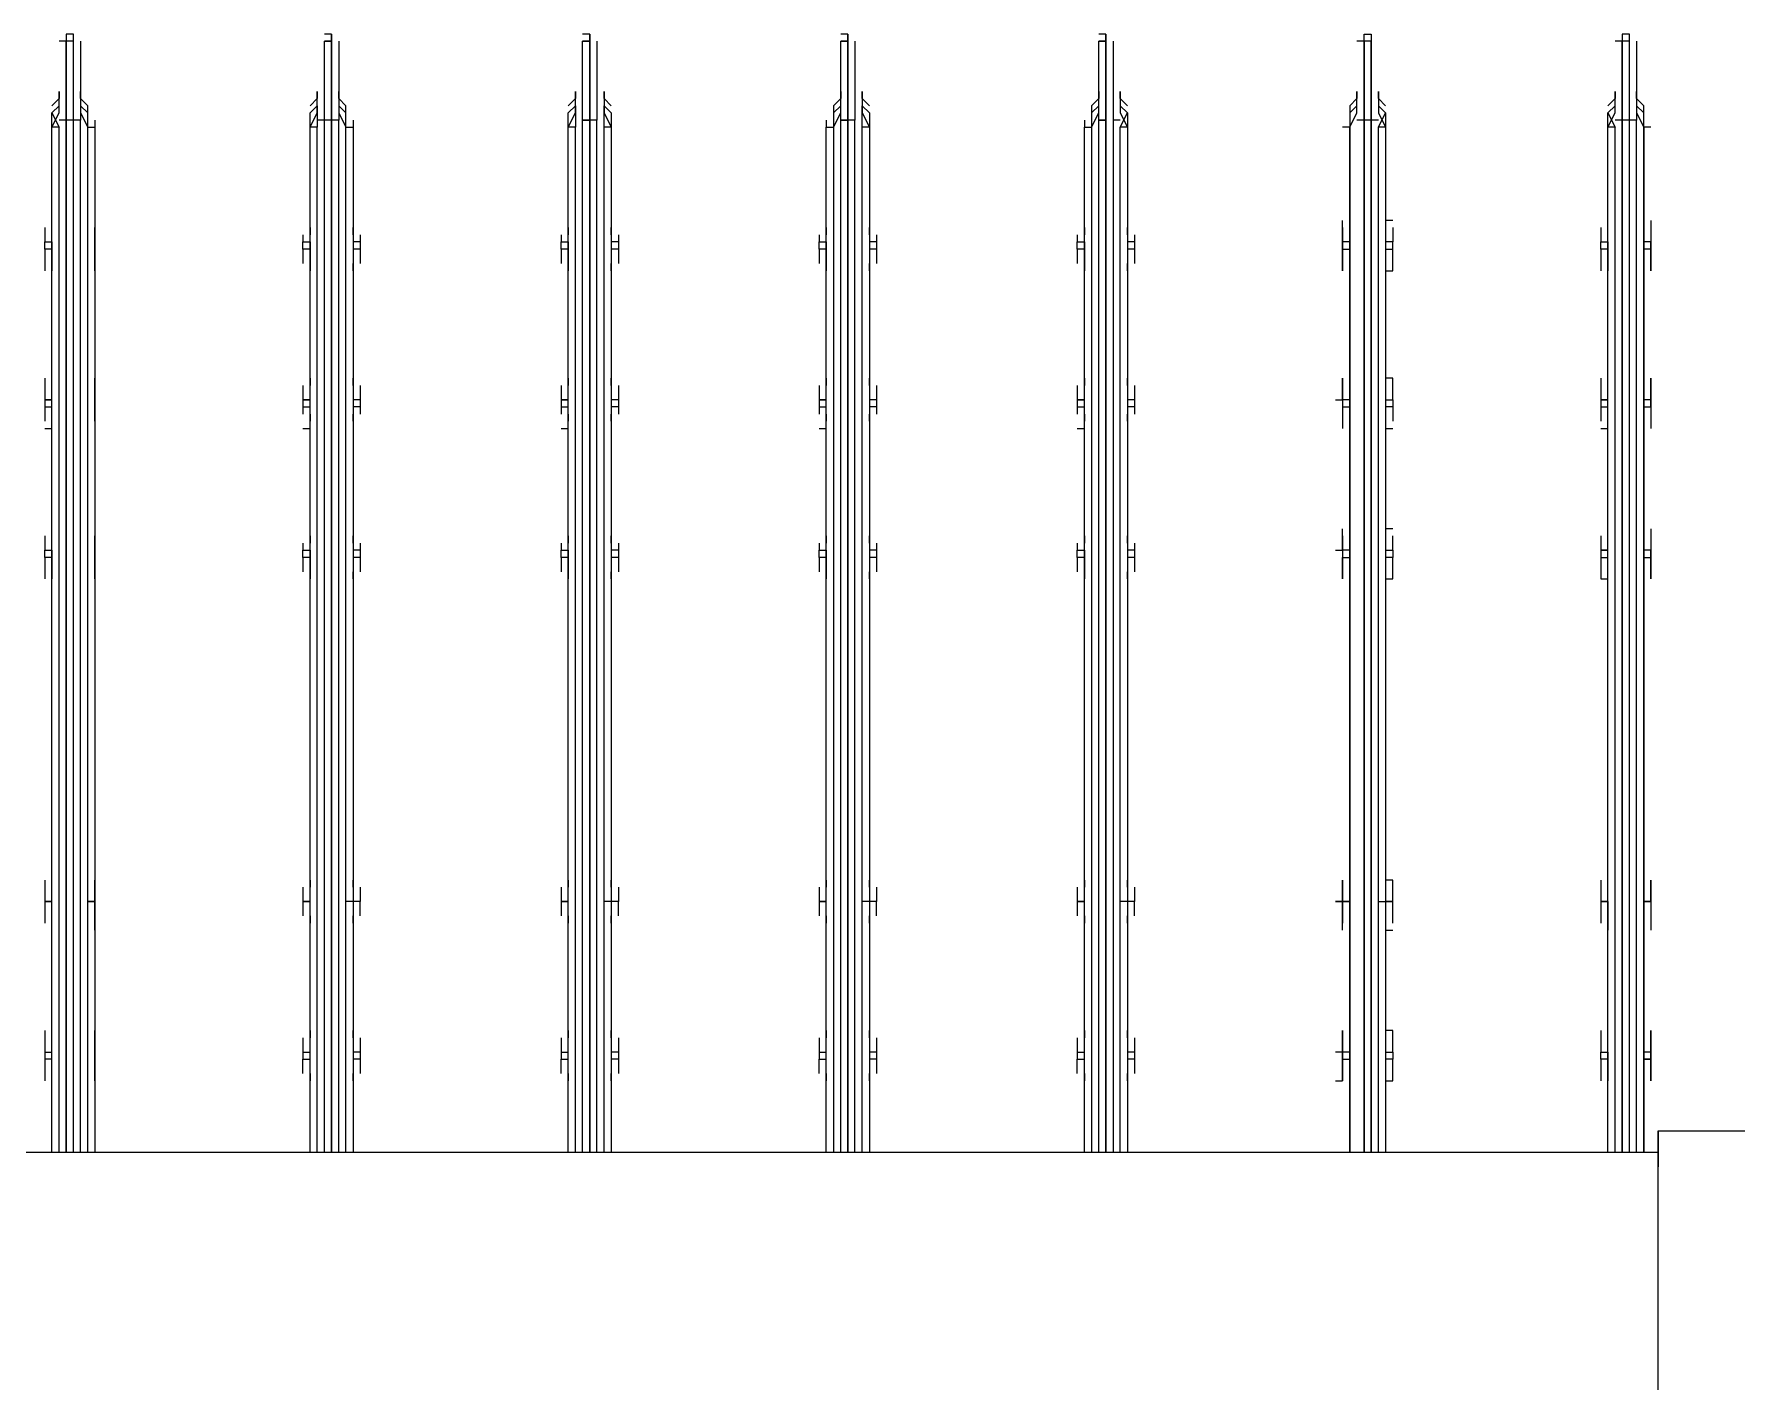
# Model space of a CAD drawing. Header units: metres. Extents: x 532315 to 532639, y 2674519 to 2674914.
# Drawn here: x 532484.5658 to 532484.8943, y 2674750.4031 to 2674750.6631 of the extents above; entities that cross this region are included whole.
import ezdxf

# ---------------------------------------------------------------- set-up
doc = ezdxf.new("R2010")
doc.units = ezdxf.units.M
doc.header["$MEASUREMENT"] = 0
doc.layers.add('IDT', color=7, linetype='Continuous')

# ---------------------------------------------------------------- blocks, each defined once
blk = doc.blocks.new('IDT')
at = {"layer": 'IDT', "color": 0, "lineweight": 25}
for p, q in [((14.44023, 8.80826), (14.44023, 8.71144)), ((14.44023, 8.71144), (14.44023, 8.71836)), ((14.44023, 8.71559), (15.02116, 8.71559)), ((14.443, 8.5178), (14.443, 8.71559)), ((14.443, 8.71559), (14.443, 8.5178)), ((14.44438, 8.71559), (14.44438, 8.51642)), ((14.44577, 8.71559), (14.44577, 8.51642)), ((14.44715, 8.51642), (14.44715, 8.71559)), ((14.44715, 8.71559), (14.44715, 8.51642)), ((14.44853, 8.71559), (14.44853, 8.5178)), ((14.44992, 8.71559), (14.44992, 8.5178)), ((14.49279, 8.5178), (14.49279, 8.71559)), ((14.49418, 8.71559), (14.49418, 8.5178)), ((14.49556, 8.51642), (14.49556, 8.71559)), ((14.49556, 8.71559), (14.49556, 8.51642)), ((14.49694, 8.51642), (14.49694, 8.71559)), ((14.49694, 8.71559), (14.49694, 8.51642)), ((14.49971, 8.5178), (14.49971, 8.71559)), ((14.49971, 8.71559), (14.49971, 8.5178)), ((14.54259, 8.5178), (14.54259, 8.71559)), ((14.54397, 8.71559), (14.54397, 8.5178)), ((14.54535, 8.51642), (14.54535, 8.71559)), ((14.54674, 8.71559), (14.54674, 8.51642)), ((14.54674, 8.51642), (14.54674, 8.71559)), ((14.54812, 8.71559), (14.54812, 8.51642)), ((14.5495, 8.5178), (14.5495, 8.71559)), ((14.55089, 8.71559), (14.55089, 8.5178)), ((14.59238, 8.5178), (14.59238, 8.71559)), ((14.59376, 8.71559), (14.59376, 8.5178)), ((14.59515, 8.71559), (14.59515, 8.51642)), ((14.59653, 8.51642), (14.59653, 8.71559)), ((14.59653, 8.71559), (14.59653, 8.51642)), ((14.59791, 8.71559), (14.59791, 8.51642)), ((14.5993, 8.5178), (14.5993, 8.71559)), ((14.60068, 8.71559), (14.60068, 8.5178)), ((14.64217, 8.5178), (14.64217, 8.71559)), ((14.64356, 8.71559), (14.64356, 8.5178)), ((14.64494, 8.71559), (14.64494, 8.51642)), ((14.64632, 8.51642), (14.64632, 8.71559)), ((14.64632, 8.71559), (14.64632, 8.51642)), ((14.64771, 8.71559), (14.64771, 8.51642)), ((14.64909, 8.71559), (14.64909, 8.5178)), ((14.65047, 8.71559), (14.65047, 8.5178)), ((14.69197, 8.5178), (14.69197, 8.71559)), ((14.69335, 8.71559), (14.69335, 8.5178)), ((14.69473, 8.71559), (14.69473, 8.51642)), ((14.69612, 8.71559), (14.69612, 8.51642)), ((14.69612, 8.51642), (14.69612, 8.71559)), ((14.6975, 8.71559), (14.6975, 8.51642)), ((14.69888, 8.71559), (14.69888, 8.5178)), ((14.70027, 8.71559), (14.70027, 8.5178)), ((14.74176, 8.5178), (14.74176, 8.71559)), ((14.74314, 8.71559), (14.74314, 8.5178)), ((14.74453, 8.71559), (14.74453, 8.51642)), ((14.74591, 8.71559), (14.74591, 8.51642)), ((14.74729, 8.51642), (14.74729, 8.71559)), ((14.74729, 8.71559), (14.74729, 8.51642)), ((14.74868, 8.71559), (14.74868, 8.5178)), ((14.75006, 8.71559), (14.75006, 8.5178)), ((14.44023, 8.71144), (14.34065, 8.71144)), ((14.44162, 8.69761), (14.44162, 8.70176)), ((14.44162, 8.70176), (14.44162, 8.70038)), ((14.44162, 8.70038), (14.44162, 8.69761)), ((14.44992, 8.69623), (14.44992, 8.70176)), ((14.4513, 8.70038), (14.4513, 8.70176)), ((14.4513, 8.69761), (14.4513, 8.70038)), ((14.49279, 8.70176), (14.49141, 8.70176)), ((14.49141, 8.70176), (14.49141, 8.70038)), ((14.49141, 8.70038), (14.49141, 8.69761)), ((14.49279, 8.69761), (14.49279, 8.70176)), ((14.50248, 8.70176), (14.50109, 8.70176)), ((14.50109, 8.70176), (14.50109, 8.69761)), ((14.50109, 8.70038), (14.50109, 8.70176)), ((14.50109, 8.69761), (14.50109, 8.70038)), ((14.5412, 8.69761), (14.5412, 8.70038)), ((14.54259, 8.69761), (14.54259, 8.70176)), ((14.54259, 8.70176), (14.54259, 8.70038)), ((14.55089, 8.70038), (14.55089, 8.70176)), ((14.55089, 8.70176), (14.55089, 8.69761)), ((14.55227, 8.70038), (14.55227, 8.69761)), ((14.591, 8.69761), (14.591, 8.70038)), ((14.59238, 8.69761), (14.59238, 8.70176)), ((14.59238, 8.70176), (14.59238, 8.70038)), ((14.60068, 8.70038), (14.60068, 8.70176)), ((14.60068, 8.70176), (14.60068, 8.69761)), ((14.60206, 8.70038), (14.60206, 8.69761)), ((14.64079, 8.69761), (14.64079, 8.70038)), ((14.64217, 8.69761), (14.64217, 8.70176)), ((14.64217, 8.70176), (14.64217, 8.70038)), ((14.65047, 8.70038), (14.65047, 8.70176)), ((14.65047, 8.70176), (14.65047, 8.69761)), ((14.65186, 8.70038), (14.65186, 8.69761)), ((14.69058, 8.69761), (14.69058, 8.70038)), ((14.69197, 8.69761), (14.69197, 8.70176)), ((14.69197, 8.70176), (14.69197, 8.70038)), ((14.70027, 8.70038), (14.70027, 8.70176)), ((14.70027, 8.70176), (14.70027, 8.69761)), ((14.70165, 8.70038), (14.70165, 8.69761)), ((14.74176, 8.69761), (14.74176, 8.70176)), ((14.74176, 8.70176), (14.74176, 8.70038)), ((14.74176, 8.70038), (14.74176, 8.69761)), ((14.75006, 8.70176), (14.75006, 8.69761)), ((14.75144, 8.70038), (14.75144, 8.70176)), ((14.75144, 8.69761), (14.75144, 8.70038)), ((14.44162, 8.69623), (14.44162, 8.69761)), ((14.44162, 8.69761), (14.443, 8.69761)), ((14.443, 8.69761), (14.44162, 8.69761)), ((14.44162, 8.69761), (14.44162, 8.69623)), ((14.44162, 8.69623), (14.44162, 8.69346)), ((14.44162, 8.69208), (14.44162, 8.69623)), ((14.44162, 8.69623), (14.443, 8.69623)), ((14.44992, 8.69761), (14.4513, 8.69761)), ((14.4513, 8.69623), (14.44992, 8.69623)), ((14.44992, 8.69623), (14.44992, 8.69208)), ((14.4513, 8.69623), (14.44992, 8.69623)), ((14.4513, 8.69761), (14.4513, 8.69623)), ((14.4513, 8.69346), (14.4513, 8.69623)), ((14.49141, 8.69761), (14.49279, 8.69761)), ((14.49141, 8.69623), (14.49141, 8.69761)), ((14.49279, 8.69623), (14.49141, 8.69623)), ((14.49141, 8.69623), (14.49141, 8.69346)), ((14.49279, 8.69623), (14.49279, 8.69761)), ((14.49279, 8.69208), (14.49279, 8.69623)), ((14.50109, 8.69761), (14.49971, 8.69761)), ((14.49971, 8.69623), (14.50109, 8.69623)), ((14.50109, 8.69623), (14.50109, 8.69761)), ((14.50109, 8.69761), (14.50109, 8.69623)), ((14.50109, 8.69623), (14.50109, 8.69208)), ((14.50109, 8.69346), (14.50109, 8.69623)), ((14.50109, 8.69623), (14.50248, 8.69623)), ((14.5412, 8.69623), (14.5412, 8.69761)), ((14.5412, 8.69761), (14.54259, 8.69761)), ((14.5412, 8.69346), (14.5412, 8.69623)), ((14.5412, 8.69623), (14.54259, 8.69623)), ((14.54259, 8.69623), (14.54259, 8.69761)), ((14.54259, 8.69208), (14.54259, 8.69623)), ((14.55089, 8.69761), (14.55089, 8.69623)), ((14.55227, 8.69761), (14.55089, 8.69761)), ((14.55089, 8.69623), (14.55089, 8.69208)), ((14.55227, 8.69623), (14.55089, 8.69623)), ((14.55227, 8.69623), (14.55227, 8.69761)), ((14.55227, 8.69346), (14.55227, 8.69623)), ((14.591, 8.69623), (14.591, 8.69761)), ((14.591, 8.69761), (14.59238, 8.69761)), ((14.591, 8.69346), (14.591, 8.69623)), ((14.591, 8.69623), (14.59238, 8.69623)), ((14.59238, 8.69623), (14.59238, 8.69761)), ((14.59238, 8.69208), (14.59238, 8.69623)), ((14.60068, 8.69761), (14.60068, 8.69623)), ((14.60206, 8.69761), (14.60068, 8.69761)), ((14.60068, 8.69623), (14.60068, 8.69208)), ((14.60206, 8.69623), (14.60068, 8.69623)), ((14.60206, 8.69623), (14.60206, 8.69761)), ((14.60206, 8.69346), (14.60206, 8.69623)), ((14.64079, 8.69623), (14.64079, 8.69761)), ((14.64079, 8.69761), (14.64217, 8.69761)), ((14.64079, 8.69346), (14.64079, 8.69623)), ((14.64079, 8.69623), (14.64217, 8.69623)), ((14.64217, 8.69623), (14.64217, 8.69761)), ((14.64217, 8.69208), (14.64217, 8.69623)), ((14.65047, 8.69761), (14.65047, 8.69623)), ((14.65186, 8.69761), (14.65047, 8.69761)), ((14.65047, 8.69623), (14.65047, 8.69208)), ((14.65186, 8.69623), (14.65047, 8.69623)), ((14.65186, 8.69623), (14.65186, 8.69761)), ((14.65186, 8.69346), (14.65186, 8.69623)), ((14.69058, 8.69623), (14.69058, 8.69761)), ((14.69058, 8.69761), (14.69197, 8.69761)), ((14.69058, 8.69346), (14.69058, 8.69623)), ((14.69058, 8.69623), (14.69197, 8.69623)), ((14.69197, 8.69623), (14.69197, 8.69761)), ((14.69197, 8.69208), (14.69197, 8.69623)), ((14.70027, 8.69761), (14.70027, 8.69623)), ((14.70165, 8.69761), (14.70027, 8.69761)), ((14.70027, 8.69623), (14.70027, 8.69208)), ((14.70165, 8.69623), (14.70027, 8.69623)), ((14.70165, 8.69623), (14.70165, 8.69761)), ((14.70165, 8.69346), (14.70165, 8.69623)), ((14.74176, 8.69761), (14.74176, 8.69623)), ((14.74176, 8.69623), (14.74176, 8.69761)), ((14.74176, 8.69623), (14.74176, 8.69346)), ((14.74176, 8.69208), (14.74176, 8.69623)), ((14.75006, 8.69761), (14.75006, 8.69623)), ((14.75006, 8.69761), (14.75144, 8.69761)), ((14.75006, 8.69623), (14.75006, 8.69208)), ((14.75144, 8.69623), (14.75006, 8.69623)), ((14.75144, 8.69623), (14.75144, 8.69761)), ((14.75144, 8.69346), (14.75144, 8.69623)), ((14.44162, 8.69346), (14.44162, 8.69208)), ((14.4513, 8.69208), (14.4513, 8.69346)), ((14.49141, 8.69346), (14.49141, 8.69208)), ((14.49141, 8.69208), (14.49279, 8.69208)), ((14.50109, 8.69208), (14.50109, 8.69346)), ((14.54259, 8.69346), (14.54259, 8.69208)), ((14.55089, 8.69208), (14.55089, 8.69346)), ((14.59238, 8.69346), (14.59238, 8.69208)), ((14.60068, 8.69208), (14.60068, 8.69346)), ((14.64217, 8.69346), (14.64217, 8.69208)), ((14.65047, 8.69208), (14.65047, 8.69346)), ((14.69197, 8.69346), (14.69197, 8.69208)), ((14.70027, 8.69208), (14.70027, 8.69346)), ((14.74176, 8.69346), (14.74176, 8.69208)), ((14.75144, 8.69208), (14.75144, 8.69346)), ((14.44162, 8.66718), (14.44162, 8.67272)), ((14.44992, 8.66718), (14.44992, 8.67272)), ((14.49279, 8.67272), (14.49141, 8.67272)), ((14.49279, 8.66303), (14.49279, 8.67272)), ((14.50109, 8.67272), (14.50109, 8.66718)), ((14.54259, 8.66718), (14.54259, 8.67272)), ((14.55089, 8.67272), (14.55089, 8.66718)), ((14.59238, 8.66718), (14.59238, 8.67272)), ((14.60068, 8.67272), (14.60068, 8.66718)), ((14.64217, 8.66718), (14.64217, 8.67272)), ((14.65047, 8.67272), (14.65047, 8.66718)), ((14.69197, 8.66718), (14.69197, 8.67272)), ((14.70027, 8.67272), (14.70027, 8.66718)), ((14.74176, 8.67272), (14.74176, 8.66718)), ((14.75006, 8.67272), (14.75006, 8.66718)), ((14.44162, 8.66995), (14.44162, 8.67133)), ((14.44162, 8.66718), (14.44162, 8.66995)), ((14.4513, 8.66995), (14.4513, 8.67133)), ((14.4513, 8.66718), (14.4513, 8.66995)), ((14.49141, 8.67133), (14.49141, 8.66995)), ((14.49141, 8.66995), (14.49141, 8.66718)), ((14.50109, 8.66995), (14.50109, 8.67133)), ((14.50109, 8.66718), (14.50109, 8.66995)), ((14.5412, 8.66995), (14.5412, 8.66718)), ((14.54259, 8.67133), (14.54259, 8.66995)), ((14.55089, 8.66995), (14.55089, 8.67133)), ((14.55227, 8.66718), (14.55227, 8.66995)), ((14.591, 8.66995), (14.591, 8.66718)), ((14.59238, 8.67133), (14.59238, 8.66995)), ((14.60068, 8.66995), (14.60068, 8.67133)), ((14.60206, 8.66718), (14.60206, 8.66995)), ((14.64079, 8.66995), (14.64079, 8.66718)), ((14.64217, 8.67133), (14.64217, 8.66995)), ((14.65047, 8.66995), (14.65047, 8.67133)), ((14.65186, 8.66718), (14.65186, 8.66995)), ((14.69058, 8.66995), (14.69058, 8.66718)), ((14.69197, 8.67133), (14.69197, 8.66995)), ((14.70027, 8.66995), (14.70027, 8.67133)), ((14.70165, 8.66718), (14.70165, 8.66995)), ((14.74176, 8.66995), (14.74176, 8.67133)), ((14.74176, 8.66718), (14.74176, 8.66995)), ((14.75144, 8.66995), (14.75144, 8.67133)), ((14.75144, 8.66718), (14.75144, 8.66995)), ((14.443, 8.66718), (14.44162, 8.66718)), ((14.44162, 8.66718), (14.44162, 8.66442)), ((14.44162, 8.66303), (14.44162, 8.66718)), ((14.44162, 8.66718), (14.443, 8.66718)), ((14.443, 8.66718), (14.44162, 8.66718)), ((14.4513, 8.66718), (14.44992, 8.66718)), ((14.44992, 8.66718), (14.44992, 8.66303)), ((14.44992, 8.66718), (14.4513, 8.66718)), ((14.4513, 8.66718), (14.44992, 8.66718)), ((14.4513, 8.66442), (14.4513, 8.66718)), ((14.49279, 8.66718), (14.49141, 8.66718)), ((14.49141, 8.66718), (14.49141, 8.66442)), ((14.49141, 8.66718), (14.49279, 8.66718)), ((14.49418, 8.66718), (14.49279, 8.66718)), ((14.50109, 8.66718), (14.49971, 8.66718)), ((14.49971, 8.66718), (14.50109, 8.66718)), ((14.50109, 8.66718), (14.50248, 8.66718)), ((14.50248, 8.66718), (14.50109, 8.66718)), ((14.50109, 8.66718), (14.50109, 8.66442)), ((14.50109, 8.66303), (14.50109, 8.66718)), ((14.5412, 8.66442), (14.5412, 8.66718)), ((14.5412, 8.66718), (14.54259, 8.66718)), ((14.5412, 8.66718), (14.54259, 8.66718)), ((14.54259, 8.66303), (14.54259, 8.66718)), ((14.54259, 8.66718), (14.54397, 8.66718)), ((14.55089, 8.66718), (14.55227, 8.66718)), ((14.55227, 8.66718), (14.55089, 8.66718)), ((14.55089, 8.66718), (14.55089, 8.66303)), ((14.55227, 8.66718), (14.55089, 8.66718)), ((14.55089, 8.66718), (14.55227, 8.66718)), ((14.55227, 8.66442), (14.55227, 8.66718)), ((14.591, 8.66442), (14.591, 8.66718)), ((14.591, 8.66718), (14.59238, 8.66718)), ((14.591, 8.66718), (14.59238, 8.66718)), ((14.59238, 8.66303), (14.59238, 8.66718)), ((14.59238, 8.66718), (14.59376, 8.66718)), ((14.60068, 8.66718), (14.60206, 8.66718)), ((14.60206, 8.66718), (14.60068, 8.66718)), ((14.60068, 8.66718), (14.60068, 8.66303)), ((14.60206, 8.66718), (14.60068, 8.66718)), ((14.60068, 8.66718), (14.60206, 8.66718)), ((14.60206, 8.66442), (14.60206, 8.66718)), ((14.64079, 8.66442), (14.64079, 8.66718)), ((14.64079, 8.66718), (14.64217, 8.66718)), ((14.64079, 8.66718), (14.64217, 8.66718)), ((14.64217, 8.66303), (14.64217, 8.66718)), ((14.64217, 8.66718), (14.64356, 8.66718)), ((14.65047, 8.66718), (14.65186, 8.66718)), ((14.65186, 8.66718), (14.65047, 8.66718)), ((14.65047, 8.66718), (14.65047, 8.66303)), ((14.65186, 8.66718), (14.65047, 8.66718)), ((14.65047, 8.66718), (14.65186, 8.66718)), ((14.65186, 8.66442), (14.65186, 8.66718)), ((14.69058, 8.66442), (14.69058, 8.66718)), ((14.69058, 8.66718), (14.69197, 8.66718)), ((14.69058, 8.66718), (14.69197, 8.66718)), ((14.69197, 8.66303), (14.69197, 8.66718)), ((14.69197, 8.66718), (14.69335, 8.66718)), ((14.70027, 8.66718), (14.70165, 8.66718)), ((14.70165, 8.66718), (14.70027, 8.66718)), ((14.70027, 8.66718), (14.70027, 8.66303)), ((14.70165, 8.66718), (14.70027, 8.66718)), ((14.70027, 8.66718), (14.70165, 8.66718)), ((14.70165, 8.66442), (14.70165, 8.66718)), ((14.74176, 8.66718), (14.74176, 8.66442)), ((14.74176, 8.66303), (14.74176, 8.66718)), ((14.74176, 8.66718), (14.74314, 8.66718)), ((14.74314, 8.66718), (14.74176, 8.66718)), ((14.75006, 8.66718), (14.75144, 8.66718)), ((14.75144, 8.66718), (14.75006, 8.66718)), ((14.75006, 8.66718), (14.75006, 8.66303)), ((14.75144, 8.66718), (14.75006, 8.66718)), ((14.75006, 8.66718), (14.75144, 8.66718)), ((14.75144, 8.66442), (14.75144, 8.66718)), ((14.44162, 8.66442), (14.44162, 8.66303)), ((14.4513, 8.66303), (14.4513, 8.66442)), ((14.49141, 8.66442), (14.49141, 8.66303)), ((14.49141, 8.66303), (14.49279, 8.66303)), ((14.50109, 8.66442), (14.50109, 8.66303)), ((14.54259, 8.66442), (14.54259, 8.66303)), ((14.55089, 8.66303), (14.55089, 8.66442)), ((14.59238, 8.66442), (14.59238, 8.66303)), ((14.60068, 8.66303), (14.60068, 8.66442)), ((14.64217, 8.66442), (14.64217, 8.66303)), ((14.65047, 8.66303), (14.65047, 8.66442)), ((14.69197, 8.66442), (14.69197, 8.66303)), ((14.70027, 8.66303), (14.70027, 8.66442)), ((14.74176, 8.66442), (14.74176, 8.66303)), ((14.75144, 8.66303), (14.75144, 8.66442)), ((14.44162, 8.60079), (14.44162, 8.60494)), ((14.44162, 8.60494), (14.44162, 8.60356)), ((14.44162, 8.60356), (14.44162, 8.60079)), ((14.4513, 8.60494), (14.44992, 8.60494)), ((14.44992, 8.60494), (14.44992, 8.60079)), ((14.4513, 8.60356), (14.4513, 8.60494)), ((14.4513, 8.60079), (14.4513, 8.60356)), ((14.49279, 8.60494), (14.49141, 8.60494)), ((14.49141, 8.60494), (14.49141, 8.60356)), ((14.49141, 8.60356), (14.49141, 8.60079)), ((14.49279, 8.60079), (14.49279, 8.60494)), ((14.50109, 8.60079), (14.50109, 8.60494)), ((14.50109, 8.60494), (14.50109, 8.60356)), ((14.50109, 8.60356), (14.50109, 8.60079)), ((14.5412, 8.60079), (14.5412, 8.60356)), ((14.54259, 8.60079), (14.54259, 8.60494)), ((14.54259, 8.60494), (14.54259, 8.60356)), ((14.55089, 8.60079), (14.55089, 8.60494)), ((14.55089, 8.60494), (14.55089, 8.60356)), ((14.55227, 8.60079), (14.55227, 8.60356)), ((14.591, 8.60079), (14.591, 8.60356)), ((14.59238, 8.60079), (14.59238, 8.60494)), ((14.59238, 8.60494), (14.59238, 8.60356)), ((14.60068, 8.60079), (14.60068, 8.60494)), ((14.60068, 8.60494), (14.60068, 8.60356)), ((14.60206, 8.60079), (14.60206, 8.60356)), ((14.64079, 8.60079), (14.64079, 8.60356)), ((14.64217, 8.60079), (14.64217, 8.60494)), ((14.64217, 8.60494), (14.64217, 8.60356)), ((14.65047, 8.60079), (14.65047, 8.60494)), ((14.65047, 8.60494), (14.65047, 8.60356)), ((14.65186, 8.60079), (14.65186, 8.60356)), ((14.69058, 8.60079), (14.69058, 8.60356)), ((14.69197, 8.60079), (14.69197, 8.60494)), ((14.69197, 8.60494), (14.69197, 8.60356)), ((14.70027, 8.60079), (14.70027, 8.60494)), ((14.70027, 8.60494), (14.70027, 8.60356)), ((14.70165, 8.60079), (14.70165, 8.60356)), ((14.74176, 8.60079), (14.74176, 8.60494)), ((14.74176, 8.60494), (14.74176, 8.60356)), ((14.74176, 8.60356), (14.74176, 8.60079)), ((14.75006, 8.60079), (14.75006, 8.60494)), ((14.75144, 8.60356), (14.75144, 8.60494)), ((14.75144, 8.60079), (14.75144, 8.60356)), ((14.443, 8.60079), (14.44162, 8.60079)), ((14.44162, 8.59803), (14.44162, 8.60079)), ((14.44162, 8.60079), (14.44162, 8.59941)), ((14.44992, 8.60079), (14.44992, 8.59941)), ((14.4513, 8.60079), (14.44992, 8.60079)), ((14.4513, 8.59941), (14.4513, 8.60079)), ((14.49141, 8.59941), (14.49141, 8.60079)), ((14.49141, 8.60079), (14.49279, 8.60079)), ((14.49279, 8.59941), (14.49279, 8.60079)), ((14.50109, 8.60079), (14.49971, 8.60079)), ((14.50109, 8.59941), (14.50109, 8.60079)), ((14.50109, 8.59941), (14.50109, 8.60079)), ((14.5412, 8.59941), (14.5412, 8.60079)), ((14.5412, 8.60079), (14.54259, 8.60079)), ((14.54259, 8.59941), (14.54259, 8.60079)), ((14.55089, 8.60079), (14.55227, 8.60079)), ((14.55089, 8.59941), (14.55089, 8.60079)), ((14.55227, 8.60079), (14.55227, 8.59941)), ((14.591, 8.59941), (14.591, 8.60079)), ((14.591, 8.60079), (14.59238, 8.60079)), ((14.59238, 8.59941), (14.59238, 8.60079)), ((14.60068, 8.60079), (14.60206, 8.60079)), ((14.60068, 8.59941), (14.60068, 8.60079)), ((14.60206, 8.60079), (14.60206, 8.59941)), ((14.64079, 8.59941), (14.64079, 8.60079)), ((14.64079, 8.60079), (14.64217, 8.60079)), ((14.64217, 8.59941), (14.64217, 8.60079)), ((14.65047, 8.60079), (14.65186, 8.60079)), ((14.65047, 8.59941), (14.65047, 8.60079)), ((14.65186, 8.60079), (14.65186, 8.59941)), ((14.69058, 8.59941), (14.69058, 8.60079)), ((14.69058, 8.60079), (14.69197, 8.60079)), ((14.69197, 8.59941), (14.69197, 8.60079)), ((14.70027, 8.60079), (14.70165, 8.60079)), ((14.70027, 8.59941), (14.70027, 8.60079)), ((14.70165, 8.60079), (14.70165, 8.59941)), ((14.74176, 8.59941), (14.74176, 8.60079)), ((14.74176, 8.60079), (14.74176, 8.59803)), ((14.75006, 8.60079), (14.75144, 8.60079)), ((14.75006, 8.59941), (14.75006, 8.60079)), ((14.75144, 8.60079), (14.75144, 8.59941)), ((14.44162, 8.59526), (14.44162, 8.59941)), ((14.44162, 8.59941), (14.443, 8.59941)), ((14.44162, 8.59664), (14.44162, 8.59803)), ((14.4513, 8.59941), (14.44992, 8.59941)), ((14.44992, 8.59941), (14.44992, 8.59526)), ((14.44992, 8.59941), (14.4513, 8.59941)), ((14.4513, 8.59803), (14.4513, 8.59941)), ((14.4513, 8.59664), (14.4513, 8.59803)), ((14.49279, 8.59941), (14.49141, 8.59941)), ((14.49141, 8.59941), (14.49141, 8.59803)), ((14.49141, 8.59803), (14.49141, 8.59664)), ((14.49279, 8.59526), (14.49279, 8.59941)), ((14.49971, 8.59941), (14.50109, 8.59941)), ((14.50109, 8.59803), (14.50109, 8.59941)), ((14.50109, 8.59941), (14.50109, 8.59526)), ((14.50248, 8.59941), (14.50109, 8.59941)), ((14.50109, 8.59664), (14.50109, 8.59803)), ((14.5412, 8.59803), (14.5412, 8.59941)), ((14.5412, 8.59941), (14.54259, 8.59941)), ((14.54259, 8.59526), (14.54259, 8.59941)), ((14.54259, 8.59803), (14.54259, 8.59664)), ((14.55227, 8.59941), (14.55089, 8.59941)), ((14.55089, 8.59941), (14.55089, 8.59526)), ((14.55227, 8.59941), (14.55089, 8.59941)), ((14.55089, 8.59664), (14.55089, 8.59803)), ((14.55227, 8.59803), (14.55227, 8.59941)), ((14.591, 8.59803), (14.591, 8.59941)), ((14.591, 8.59941), (14.59238, 8.59941)), ((14.59238, 8.59526), (14.59238, 8.59941)), ((14.59238, 8.59803), (14.59238, 8.59664)), ((14.60206, 8.59941), (14.60068, 8.59941)), ((14.60068, 8.59941), (14.60068, 8.59526)), ((14.60206, 8.59941), (14.60068, 8.59941)), ((14.60068, 8.59664), (14.60068, 8.59803)), ((14.60206, 8.59803), (14.60206, 8.59941)), ((14.64079, 8.59803), (14.64079, 8.59941)), ((14.64079, 8.59941), (14.64217, 8.59941)), ((14.64217, 8.59526), (14.64217, 8.59941)), ((14.64217, 8.59803), (14.64217, 8.59664)), ((14.65186, 8.59941), (14.65047, 8.59941)), ((14.65047, 8.59941), (14.65047, 8.59526)), ((14.65186, 8.59941), (14.65047, 8.59941)), ((14.65047, 8.59664), (14.65047, 8.59803)), ((14.65186, 8.59803), (14.65186, 8.59941)), ((14.69058, 8.59803), (14.69058, 8.59941)), ((14.69058, 8.59941), (14.69197, 8.59941)), ((14.69197, 8.59526), (14.69197, 8.59941)), ((14.69197, 8.59803), (14.69197, 8.59664)), ((14.70165, 8.59941), (14.70027, 8.59941)), ((14.70027, 8.59941), (14.70027, 8.59526)), ((14.70165, 8.59941), (14.70027, 8.59941)), ((14.70027, 8.59664), (14.70027, 8.59803)), ((14.70165, 8.59803), (14.70165, 8.59941)), ((14.74176, 8.59526), (14.74176, 8.59941)), ((14.74176, 8.59803), (14.74176, 8.59664)), ((14.75144, 8.59941), (14.75006, 8.59941)), ((14.75006, 8.59941), (14.75006, 8.59526)), ((14.75144, 8.59941), (14.75006, 8.59941)), ((14.75144, 8.59803), (14.75144, 8.59941)), ((14.75144, 8.59664), (14.75144, 8.59803)), ((14.49141, 8.59526), (14.49279, 8.59526)), ((14.44162, 8.57175), (14.44162, 8.57589)), ((14.44162, 8.57313), (14.44162, 8.57451)), ((14.4513, 8.57589), (14.44992, 8.57589)), ((14.44992, 8.57589), (14.44992, 8.57175)), ((14.4513, 8.57313), (14.4513, 8.57451)), ((14.49279, 8.57589), (14.49141, 8.57589)), ((14.49141, 8.57313), (14.49141, 8.57451)), ((14.49279, 8.57175), (14.49279, 8.57589)), ((14.50109, 8.57175), (14.50109, 8.57589)), ((14.50109, 8.57313), (14.50109, 8.57451)), ((14.54259, 8.56621), (14.54259, 8.57589)), ((14.54259, 8.57451), (14.54259, 8.57313)), ((14.55227, 8.57589), (14.55089, 8.57589)), ((14.55089, 8.57589), (14.55089, 8.57175)), ((14.55089, 8.57313), (14.55089, 8.57451)), ((14.59238, 8.56621), (14.59238, 8.57589)), ((14.59238, 8.57451), (14.59238, 8.57313)), ((14.60206, 8.57589), (14.60068, 8.57589)), ((14.60068, 8.57589), (14.60068, 8.57175)), ((14.60068, 8.57313), (14.60068, 8.57451)), ((14.64217, 8.56621), (14.64217, 8.57589)), ((14.64217, 8.57451), (14.64217, 8.57313)), ((14.65186, 8.57589), (14.65047, 8.57589)), ((14.65047, 8.57589), (14.65047, 8.57175)), ((14.65047, 8.57313), (14.65047, 8.57451)), ((14.69197, 8.56621), (14.69197, 8.57589)), ((14.69197, 8.57451), (14.69197, 8.57313)), ((14.70165, 8.57589), (14.70027, 8.57589)), ((14.70027, 8.57589), (14.70027, 8.57175)), ((14.70027, 8.57313), (14.70027, 8.57451)), ((14.74176, 8.56621), (14.74176, 8.57589)), ((14.74176, 8.57451), (14.74176, 8.57313)), ((14.75144, 8.57589), (14.75006, 8.57589)), ((14.75006, 8.57589), (14.75006, 8.57175)), ((14.75144, 8.57313), (14.75144, 8.57451)), ((14.44162, 8.57175), (14.44162, 8.57313)), ((14.44162, 8.57036), (14.44162, 8.57175)), ((14.44162, 8.57175), (14.44162, 8.57036)), ((14.443, 8.57175), (14.44162, 8.57175)), ((14.44992, 8.57175), (14.44992, 8.57036)), ((14.4513, 8.57175), (14.44992, 8.57175)), ((14.4513, 8.57175), (14.4513, 8.57313)), ((14.4513, 8.57036), (14.4513, 8.57175)), ((14.49141, 8.57175), (14.49141, 8.57313)), ((14.49141, 8.57036), (14.49141, 8.57175)), ((14.49141, 8.57175), (14.49279, 8.57175)), ((14.49279, 8.56621), (14.49279, 8.57175)), ((14.50109, 8.57175), (14.49971, 8.57175)), ((14.50109, 8.57175), (14.50109, 8.57313)), ((14.50109, 8.57036), (14.50109, 8.57175)), ((14.50109, 8.57036), (14.50109, 8.57175)), ((14.5412, 8.57175), (14.5412, 8.57313)), ((14.5412, 8.57036), (14.5412, 8.57175)), ((14.5412, 8.57175), (14.54259, 8.57175)), ((14.55089, 8.57175), (14.55089, 8.57036)), ((14.55227, 8.57175), (14.55089, 8.57175)), ((14.55227, 8.57175), (14.55227, 8.57313)), ((14.55227, 8.57036), (14.55227, 8.57175)), ((14.591, 8.57175), (14.591, 8.57313)), ((14.591, 8.57036), (14.591, 8.57175)), ((14.591, 8.57175), (14.59238, 8.57175)), ((14.60068, 8.57175), (14.60068, 8.57036)), ((14.60206, 8.57175), (14.60068, 8.57175)), ((14.60206, 8.57175), (14.60206, 8.57313)), ((14.60206, 8.57036), (14.60206, 8.57175)), ((14.64079, 8.57175), (14.64079, 8.57313)), ((14.64079, 8.57036), (14.64079, 8.57175)), ((14.64079, 8.57175), (14.64217, 8.57175)), ((14.65047, 8.57175), (14.65047, 8.57036)), ((14.65186, 8.57175), (14.65047, 8.57175)), ((14.65186, 8.57175), (14.65186, 8.57313)), ((14.65186, 8.57036), (14.65186, 8.57175)), ((14.69058, 8.57175), (14.69058, 8.57313)), ((14.69058, 8.57036), (14.69058, 8.57175)), ((14.69058, 8.57175), (14.69197, 8.57175)), ((14.70027, 8.57175), (14.70027, 8.57036)), ((14.70165, 8.57175), (14.70027, 8.57175)), ((14.70165, 8.57175), (14.70165, 8.57313)), ((14.70165, 8.57036), (14.70165, 8.57175)), ((14.74176, 8.57313), (14.74176, 8.57175)), ((14.74176, 8.57175), (14.74176, 8.57036)), ((14.75006, 8.57175), (14.75006, 8.57036)), ((14.75144, 8.57175), (14.75006, 8.57175)), ((14.75144, 8.57175), (14.75144, 8.57313)), ((14.75144, 8.57036), (14.75144, 8.57175)), ((14.44162, 8.57036), (14.44162, 8.5676)), ((14.44162, 8.56621), (14.44162, 8.57036)), ((14.44162, 8.57036), (14.443, 8.57036)), ((14.44162, 8.5676), (14.44162, 8.56621)), ((14.4513, 8.57036), (14.44992, 8.57036)), ((14.44992, 8.57036), (14.44992, 8.56621)), ((14.44992, 8.57036), (14.4513, 8.57036)), ((14.4513, 8.5676), (14.4513, 8.57036)), ((14.4513, 8.56621), (14.4513, 8.5676)), ((14.49279, 8.57036), (14.49141, 8.57036)), ((14.49141, 8.57036), (14.49141, 8.5676)), ((14.49141, 8.5676), (14.49141, 8.56621)), ((14.49971, 8.57036), (14.50109, 8.57036)), ((14.50109, 8.57036), (14.50109, 8.56621)), ((14.50109, 8.5676), (14.50109, 8.57036)), ((14.50248, 8.57036), (14.50109, 8.57036)), ((14.50109, 8.56621), (14.50109, 8.5676)), ((14.5412, 8.5676), (14.5412, 8.57036)), ((14.5412, 8.57036), (14.54259, 8.57036)), ((14.54259, 8.5676), (14.54259, 8.56621)), ((14.55227, 8.57036), (14.55089, 8.57036)), ((14.55089, 8.57036), (14.55089, 8.56621)), ((14.55089, 8.57036), (14.55227, 8.57036)), ((14.55089, 8.56621), (14.55089, 8.5676)), ((14.55227, 8.5676), (14.55227, 8.57036)), ((14.591, 8.5676), (14.591, 8.57036)), ((14.591, 8.57036), (14.59238, 8.57036)), ((14.59238, 8.5676), (14.59238, 8.56621)), ((14.60206, 8.57036), (14.60068, 8.57036)), ((14.60068, 8.57036), (14.60068, 8.56621)), ((14.60068, 8.57036), (14.60206, 8.57036)), ((14.60068, 8.56621), (14.60068, 8.5676)), ((14.60206, 8.5676), (14.60206, 8.57036)), ((14.64079, 8.5676), (14.64079, 8.57036)), ((14.64079, 8.57036), (14.64217, 8.57036)), ((14.64217, 8.5676), (14.64217, 8.56621)), ((14.65186, 8.57036), (14.65047, 8.57036)), ((14.65047, 8.57036), (14.65047, 8.56621)), ((14.65047, 8.57036), (14.65186, 8.57036)), ((14.65047, 8.56621), (14.65047, 8.5676)), ((14.65186, 8.5676), (14.65186, 8.57036)), ((14.69058, 8.5676), (14.69058, 8.57036)), ((14.69058, 8.57036), (14.69197, 8.57036)), ((14.69197, 8.5676), (14.69197, 8.56621)), ((14.70165, 8.57036), (14.70027, 8.57036)), ((14.70027, 8.57036), (14.70027, 8.56621)), ((14.70027, 8.57036), (14.70165, 8.57036)), ((14.70027, 8.56621), (14.70027, 8.5676)), ((14.70165, 8.5676), (14.70165, 8.57036)), ((14.74176, 8.57036), (14.74176, 8.5676)), ((14.74176, 8.5676), (14.74176, 8.56621)), ((14.75144, 8.57036), (14.75006, 8.57036)), ((14.75006, 8.57036), (14.75006, 8.56621)), ((14.75006, 8.57036), (14.75144, 8.57036)), ((14.75144, 8.5676), (14.75144, 8.57036)), ((14.75144, 8.56621), (14.75144, 8.5676)), ((14.49141, 8.56621), (14.49279, 8.56621)), ((14.44162, 8.54132), (14.44162, 8.54547)), ((14.44162, 8.54547), (14.44162, 8.54408)), ((14.44992, 8.53993), (14.44992, 8.54547)), ((14.4513, 8.54408), (14.4513, 8.54547)), ((14.49279, 8.54547), (14.49141, 8.54547)), ((14.49141, 8.54547), (14.49141, 8.54408)), ((14.49279, 8.54132), (14.49279, 8.54547)), ((14.50109, 8.54132), (14.50109, 8.54547)), ((14.50109, 8.54547), (14.50109, 8.54408)), ((14.54259, 8.54132), (14.54259, 8.54547)), ((14.54259, 8.54547), (14.54259, 8.54408)), ((14.55089, 8.53993), (14.55089, 8.54547)), ((14.55089, 8.54547), (14.55089, 8.54408)), ((14.59238, 8.54132), (14.59238, 8.54547)), ((14.59238, 8.54547), (14.59238, 8.54408)), ((14.60068, 8.53993), (14.60068, 8.54547)), ((14.60068, 8.54547), (14.60068, 8.54408)), ((14.64217, 8.54132), (14.64217, 8.54547)), ((14.64217, 8.54547), (14.64217, 8.54408)), ((14.65047, 8.53993), (14.65047, 8.54547)), ((14.65047, 8.54547), (14.65047, 8.54408)), ((14.69197, 8.54132), (14.69197, 8.54547)), ((14.69197, 8.54547), (14.69197, 8.54408)), ((14.70027, 8.53993), (14.70027, 8.54547)), ((14.70027, 8.54547), (14.70027, 8.54408)), ((14.74176, 8.54132), (14.74176, 8.54547)), ((14.74176, 8.54547), (14.74176, 8.54408)), ((14.75006, 8.53993), (14.75006, 8.54547)), ((14.75144, 8.54408), (14.75144, 8.54547)), ((14.44162, 8.54408), (14.44162, 8.53993)), ((14.44162, 8.53993), (14.44162, 8.54132)), ((14.44162, 8.54132), (14.443, 8.54132)), ((14.44992, 8.54132), (14.4513, 8.54132)), ((14.4513, 8.54132), (14.4513, 8.54408)), ((14.4513, 8.54132), (14.4513, 8.53993)), ((14.49141, 8.54408), (14.49141, 8.54132)), ((14.49279, 8.54132), (14.49141, 8.54132)), ((14.49141, 8.54132), (14.49141, 8.53993)), ((14.49279, 8.53993), (14.49279, 8.54132)), ((14.50109, 8.54132), (14.49971, 8.54132)), ((14.50109, 8.54408), (14.50109, 8.53993)), ((14.50109, 8.53993), (14.50109, 8.54132)), ((14.5412, 8.54132), (14.5412, 8.54408)), ((14.5412, 8.53993), (14.5412, 8.54132)), ((14.5412, 8.54132), (14.54259, 8.54132)), ((14.54259, 8.53578), (14.54259, 8.54132)), ((14.55089, 8.54132), (14.55227, 8.54132)), ((14.55227, 8.54132), (14.55227, 8.54408)), ((14.55227, 8.54132), (14.55227, 8.53993)), ((14.591, 8.54132), (14.591, 8.54408)), ((14.591, 8.53993), (14.591, 8.54132)), ((14.591, 8.54132), (14.59238, 8.54132)), ((14.59238, 8.53578), (14.59238, 8.54132)), ((14.60068, 8.54132), (14.60206, 8.54132)), ((14.60206, 8.54132), (14.60206, 8.54408)), ((14.60206, 8.54132), (14.60206, 8.53993)), ((14.64079, 8.54132), (14.64079, 8.54408)), ((14.64079, 8.53993), (14.64079, 8.54132)), ((14.64079, 8.54132), (14.64217, 8.54132)), ((14.64217, 8.53578), (14.64217, 8.54132)), ((14.65047, 8.54132), (14.65186, 8.54132)), ((14.65186, 8.54132), (14.65186, 8.54408)), ((14.65186, 8.54132), (14.65186, 8.53993)), ((14.69058, 8.54132), (14.69058, 8.54408)), ((14.69058, 8.53993), (14.69058, 8.54132)), ((14.69058, 8.54132), (14.69197, 8.54132)), ((14.69197, 8.53578), (14.69197, 8.54132)), ((14.70027, 8.54132), (14.70165, 8.54132)), ((14.70165, 8.54132), (14.70165, 8.54408)), ((14.70165, 8.54132), (14.70165, 8.53993)), ((14.74176, 8.54408), (14.74176, 8.53993)), ((14.74176, 8.53578), (14.74176, 8.54132)), ((14.75006, 8.54132), (14.75144, 8.54132)), ((14.75144, 8.54132), (14.75144, 8.54408)), ((14.75144, 8.54132), (14.75144, 8.53993)), ((14.44162, 8.53578), (14.44162, 8.53993)), ((14.44162, 8.53993), (14.443, 8.53993)), ((14.44162, 8.53855), (14.44162, 8.53993)), ((14.44162, 8.53717), (14.44162, 8.53855)), ((14.4513, 8.53993), (14.44992, 8.53993)), ((14.44992, 8.53993), (14.44992, 8.53578)), ((14.4513, 8.53993), (14.44992, 8.53993)), ((14.4513, 8.53855), (14.4513, 8.53993)), ((14.4513, 8.53717), (14.4513, 8.53855)), ((14.49141, 8.53855), (14.49141, 8.53993)), ((14.49141, 8.53993), (14.49279, 8.53993)), ((14.49141, 8.53717), (14.49141, 8.53855)), ((14.49279, 8.53578), (14.49279, 8.53993)), ((14.49971, 8.53993), (14.50109, 8.53993)), ((14.50109, 8.53855), (14.50109, 8.53993)), ((14.50109, 8.53993), (14.50109, 8.53578)), ((14.50109, 8.53717), (14.50109, 8.53855)), ((14.5412, 8.53855), (14.5412, 8.53993)), ((14.5412, 8.53993), (14.54259, 8.53993)), ((14.54259, 8.53855), (14.54259, 8.53717)), ((14.55227, 8.53993), (14.55089, 8.53993)), ((14.55089, 8.53993), (14.55089, 8.53578)), ((14.55227, 8.53993), (14.55089, 8.53993)), ((14.55089, 8.53717), (14.55089, 8.53855)), ((14.55227, 8.53855), (14.55227, 8.53993)), ((14.591, 8.53855), (14.591, 8.53993)), ((14.591, 8.53993), (14.59238, 8.53993)), ((14.59238, 8.53855), (14.59238, 8.53717)), ((14.60206, 8.53993), (14.60068, 8.53993)), ((14.60068, 8.53993), (14.60068, 8.53578)), ((14.60206, 8.53993), (14.60068, 8.53993)), ((14.60068, 8.53717), (14.60068, 8.53855)), ((14.60206, 8.53855), (14.60206, 8.53993)), ((14.64079, 8.53855), (14.64079, 8.53993)), ((14.64079, 8.53993), (14.64217, 8.53993)), ((14.64217, 8.53855), (14.64217, 8.53717)), ((14.65186, 8.53993), (14.65047, 8.53993)), ((14.65047, 8.53993), (14.65047, 8.53578)), ((14.65186, 8.53993), (14.65047, 8.53993)), ((14.65047, 8.53717), (14.65047, 8.53855)), ((14.65186, 8.53855), (14.65186, 8.53993)), ((14.69058, 8.53855), (14.69058, 8.53993)), ((14.69058, 8.53993), (14.69197, 8.53993)), ((14.69197, 8.53855), (14.69197, 8.53717)), ((14.70165, 8.53993), (14.70027, 8.53993)), ((14.70027, 8.53993), (14.70027, 8.53578)), ((14.70165, 8.53993), (14.70027, 8.53993)), ((14.70027, 8.53717), (14.70027, 8.53855)), ((14.70165, 8.53855), (14.70165, 8.53993)), ((14.74176, 8.53993), (14.74176, 8.53855)), ((14.74176, 8.53855), (14.74176, 8.53717)), ((14.75144, 8.53993), (14.75006, 8.53993)), ((14.75006, 8.53993), (14.75006, 8.53578)), ((14.75144, 8.53993), (14.75006, 8.53993)), ((14.75144, 8.53855), (14.75144, 8.53993)), ((14.75144, 8.53717), (14.75144, 8.53855)), ((14.49141, 8.53578), (14.49279, 8.53578)), ((14.44162, 8.5178), (14.443, 8.5178)), ((14.443, 8.5178), (14.443, 8.51365)), ((14.44438, 8.51504), (14.443, 8.5178)), ((14.443, 8.5178), (14.443, 8.51642)), ((14.443, 8.51642), (14.443, 8.51504)), ((14.443, 8.51504), (14.44438, 8.51365)), ((14.44438, 8.51642), (14.44577, 8.51642)), ((14.44438, 8.5012), (14.44438, 8.51642)), ((14.44438, 8.51089), (14.44438, 8.51504)), ((14.44577, 8.51642), (14.44715, 8.51642)), ((14.44577, 8.51642), (14.44577, 8.49982)), ((14.44715, 8.51642), (14.44853, 8.51642)), ((14.44715, 8.49982), (14.44715, 8.51642)), ((14.44715, 8.51642), (14.44715, 8.5012)), ((14.44992, 8.5178), (14.44853, 8.51504)), ((14.44992, 8.51504), (14.44853, 8.5178)), ((14.44853, 8.5178), (14.44992, 8.5178)), ((14.44853, 8.51504), (14.44853, 8.51089)), ((14.44992, 8.51504), (14.44853, 8.51365)), ((14.44853, 8.51365), (14.44992, 8.51504)), ((14.44992, 8.5178), (14.44992, 8.51642)), ((14.44992, 8.51642), (14.44992, 8.51504)), ((14.49418, 8.51504), (14.49279, 8.5178)), ((14.49279, 8.5178), (14.49418, 8.5178)), ((14.49418, 8.5178), (14.49279, 8.51504)), ((14.49279, 8.51642), (14.49279, 8.5178)), ((14.49279, 8.51504), (14.49279, 8.51642)), ((14.49279, 8.51504), (14.49418, 8.51365)), ((14.49418, 8.51365), (14.49279, 8.51504)), ((14.49418, 8.51642), (14.49556, 8.51642)), ((14.49418, 8.51089), (14.49418, 8.51504)), ((14.49556, 8.51642), (14.49556, 8.5012)), ((14.49556, 8.49982), (14.49556, 8.51642)), ((14.49556, 8.51642), (14.49694, 8.51642)), ((14.49694, 8.5012), (14.49694, 8.51642)), ((14.49694, 8.51642), (14.49833, 8.51642)), ((14.49694, 8.51642), (14.49694, 8.49982)), ((14.49971, 8.5178), (14.49833, 8.51504)), ((14.49833, 8.51365), (14.49971, 8.51504)), ((14.49833, 8.51504), (14.49833, 8.51089)), ((14.49971, 8.51642), (14.49971, 8.5178)), ((14.49971, 8.51365), (14.49971, 8.5178)), ((14.49971, 8.5178), (14.50109, 8.5178)), ((14.49971, 8.51504), (14.49971, 8.51642)), ((14.54397, 8.51504), (14.54259, 8.5178)), ((14.54259, 8.5178), (14.54397, 8.5178)), ((14.54397, 8.5178), (14.54259, 8.51504)), ((14.54259, 8.51642), (14.54259, 8.5178)), ((14.54259, 8.51504), (14.54259, 8.51642)), ((14.54259, 8.51504), (14.54397, 8.51365)), ((14.54397, 8.51365), (14.54259, 8.51504)), ((14.54397, 8.51642), (14.54535, 8.51642)), ((14.54397, 8.51089), (14.54397, 8.51504)), ((14.54535, 8.5012), (14.54535, 8.51642)), ((14.54812, 8.51642), (14.54674, 8.51642)), ((14.54674, 8.51642), (14.54812, 8.51642)), ((14.54674, 8.49982), (14.54674, 8.51642)), ((14.54674, 8.51642), (14.54674, 8.49982)), ((14.5495, 8.5178), (14.54812, 8.51504)), ((14.54812, 8.51642), (14.54812, 8.5012)), ((14.54812, 8.51504), (14.54812, 8.51089)), ((14.54812, 8.51365), (14.5495, 8.51504)), ((14.55089, 8.5178), (14.5495, 8.5178)), ((14.5495, 8.51365), (14.5495, 8.5178)), ((14.5495, 8.51504), (14.5495, 8.51642)), ((14.55089, 8.51642), (14.55089, 8.5178)), ((14.59376, 8.51504), (14.59238, 8.5178)), ((14.59238, 8.5178), (14.59376, 8.5178)), ((14.59238, 8.51642), (14.59238, 8.5178)), ((14.59238, 8.51504), (14.59238, 8.51642)), ((14.59376, 8.51365), (14.59238, 8.51504)), ((14.59376, 8.5178), (14.59376, 8.51365)), ((14.59376, 8.51089), (14.59376, 8.51504)), ((14.59515, 8.51642), (14.59653, 8.51642)), ((14.59515, 8.5012), (14.59515, 8.51642)), ((14.59653, 8.51642), (14.59791, 8.51642)), ((14.59791, 8.51642), (14.59653, 8.51642)), ((14.59653, 8.51642), (14.59653, 8.49982)), ((14.59653, 8.49982), (14.59653, 8.51642)), ((14.5993, 8.5178), (14.59791, 8.51504)), ((14.59791, 8.51642), (14.59791, 8.5012)), ((14.59791, 8.51504), (14.59791, 8.51089)), ((14.59791, 8.51365), (14.5993, 8.51504)), ((14.60068, 8.5178), (14.5993, 8.5178)), ((14.5993, 8.51365), (14.5993, 8.5178)), ((14.5993, 8.51504), (14.5993, 8.51642)), ((14.60068, 8.51642), (14.60068, 8.5178)), ((14.64356, 8.51504), (14.64217, 8.5178)), ((14.64217, 8.5178), (14.64356, 8.5178)), ((14.64217, 8.51642), (14.64217, 8.5178)), ((14.64217, 8.51504), (14.64217, 8.51642)), ((14.64356, 8.51365), (14.64217, 8.51504)), ((14.64356, 8.5178), (14.64356, 8.51365)), ((14.64356, 8.51089), (14.64356, 8.51504)), ((14.64494, 8.51642), (14.64632, 8.51642)), ((14.64494, 8.5012), (14.64494, 8.51642)), ((14.64632, 8.51642), (14.64771, 8.51642)), ((14.64771, 8.51642), (14.64632, 8.51642)), ((14.64632, 8.51642), (14.64632, 8.49982)), ((14.64632, 8.49982), (14.64632, 8.51642)), ((14.64771, 8.51642), (14.64771, 8.5012)), ((14.65047, 8.5178), (14.64909, 8.51504)), ((14.64909, 8.51365), (14.64909, 8.5178)), ((14.64909, 8.5178), (14.65047, 8.5178)), ((14.64909, 8.51504), (14.64909, 8.51089)), ((14.65047, 8.51504), (14.64909, 8.51365)), ((14.65047, 8.5178), (14.65047, 8.51642)), ((14.65047, 8.51642), (14.65047, 8.51504)), ((14.69335, 8.5178), (14.69197, 8.5178)), ((14.69197, 8.51642), (14.69197, 8.5178)), ((14.69335, 8.5178), (14.69335, 8.51365)), ((14.69473, 8.51504), (14.69335, 8.5178)), ((14.69335, 8.51642), (14.69335, 8.51504)), ((14.69335, 8.51504), (14.69473, 8.51365)), ((14.69473, 8.51642), (14.69612, 8.51642)), ((14.69473, 8.5012), (14.69473, 8.51642)), ((14.69473, 8.51089), (14.69473, 8.51504)), ((14.69612, 8.51642), (14.6975, 8.51642)), ((14.69612, 8.49982), (14.69612, 8.51642)), ((14.69612, 8.51642), (14.69612, 8.49982)), ((14.6975, 8.51642), (14.6975, 8.5012)), ((14.6975, 8.51642), (14.69888, 8.51642)), ((14.70027, 8.5178), (14.69888, 8.51504)), ((14.69888, 8.51365), (14.69888, 8.5178)), ((14.69888, 8.5178), (14.70027, 8.5178)), ((14.69888, 8.51504), (14.69888, 8.51089)), ((14.70027, 8.51504), (14.69888, 8.51365)), ((14.70027, 8.5178), (14.70027, 8.51642)), ((14.70027, 8.51642), (14.70027, 8.51504)), ((14.74314, 8.5178), (14.74176, 8.5178)), ((14.74176, 8.51642), (14.74176, 8.5178)), ((14.74314, 8.5178), (14.74314, 8.51365)), ((14.74453, 8.51504), (14.74314, 8.5178)), ((14.74314, 8.51642), (14.74314, 8.51504)), ((14.74314, 8.51504), (14.74453, 8.51365)), ((14.74453, 8.51642), (14.74591, 8.51642)), ((14.74453, 8.5012), (14.74453, 8.51642)), ((14.74453, 8.51089), (14.74453, 8.51504)), ((14.74591, 8.51642), (14.74729, 8.51642)), ((14.74591, 8.51642), (14.74591, 8.49982)), ((14.74729, 8.51642), (14.74868, 8.51642)), ((14.74729, 8.49982), (14.74729, 8.51642)), ((14.74729, 8.51642), (14.74729, 8.5012)), ((14.75006, 8.5178), (14.74868, 8.51504)), ((14.75006, 8.51504), (14.74868, 8.5178)), ((14.74868, 8.5178), (14.75006, 8.5178)), ((14.74868, 8.51504), (14.74868, 8.51089)), ((14.75006, 8.51504), (14.74868, 8.51365)), ((14.74868, 8.51365), (14.75006, 8.51504)), ((14.75006, 8.5178), (14.75006, 8.51642)), ((14.75006, 8.51642), (14.75006, 8.51504)), ((14.443, 8.51365), (14.44438, 8.51227)), ((14.44438, 8.51227), (14.44438, 8.51089)), ((14.44853, 8.51227), (14.44992, 8.51365)), ((14.44853, 8.51089), (14.44853, 8.51227)), ((14.49279, 8.51365), (14.49418, 8.51227)), ((14.49418, 8.51227), (14.49418, 8.51089)), ((14.49833, 8.51227), (14.49971, 8.51365)), ((14.49833, 8.51089), (14.49833, 8.51227)), ((14.54259, 8.51365), (14.54397, 8.51227)), ((14.54397, 8.51227), (14.54397, 8.51089)), ((14.54812, 8.51227), (14.5495, 8.51365)), ((14.54812, 8.51089), (14.54812, 8.51227)), ((14.59238, 8.51365), (14.59376, 8.51227)), ((14.59376, 8.51227), (14.59376, 8.51089)), ((14.59791, 8.51227), (14.5993, 8.51365)), ((14.59791, 8.51089), (14.59791, 8.51227)), ((14.64217, 8.51365), (14.64356, 8.51227)), ((14.64356, 8.51227), (14.64356, 8.51089)), ((14.64909, 8.51227), (14.65047, 8.51365)), ((14.64909, 8.51089), (14.64909, 8.51227)), ((14.69335, 8.51365), (14.69473, 8.51227)), ((14.69473, 8.51227), (14.69473, 8.51089)), ((14.69888, 8.51227), (14.70027, 8.51365)), ((14.69888, 8.51089), (14.69888, 8.51227)), ((14.74314, 8.51365), (14.74453, 8.51227)), ((14.74453, 8.51227), (14.74453, 8.51089)), ((14.74868, 8.51227), (14.75006, 8.51365)), ((14.74868, 8.51089), (14.74868, 8.51227)), ((14.44577, 8.5012), (14.44715, 8.5012)), ((14.44577, 8.49982), (14.44715, 8.49982)), ((14.44715, 8.5012), (14.44853, 8.5012)), ((14.49556, 8.5012), (14.49694, 8.5012)), ((14.49694, 8.49982), (14.49556, 8.49982)), ((14.49694, 8.5012), (14.49833, 8.5012)), ((14.54812, 8.5012), (14.54674, 8.5012)), ((14.54674, 8.5012), (14.54812, 8.5012)), ((14.54674, 8.49982), (14.54812, 8.49982)), ((14.59791, 8.5012), (14.59653, 8.5012)), ((14.59653, 8.5012), (14.59791, 8.5012)), ((14.59653, 8.49982), (14.59791, 8.49982)), ((14.64771, 8.5012), (14.64632, 8.5012)), ((14.64632, 8.5012), (14.64771, 8.5012)), ((14.64632, 8.49982), (14.64771, 8.49982)), ((14.6975, 8.5012), (14.69612, 8.5012)), ((14.69612, 8.5012), (14.6975, 8.5012)), ((14.69612, 8.49982), (14.6975, 8.49982)), ((14.74591, 8.5012), (14.74729, 8.5012)), ((14.74591, 8.49982), (14.74729, 8.49982)), ((14.74729, 8.5012), (14.74868, 8.5012))]:
    blk.add_line(p, q, dxfattribs=at)

msp = doc.modelspace()

# ---------------------------------------------------------------- block references
at = {"layer": 'IDT', "color": 8, "rotation": 180}
msp.add_blockref('IDT', (532499.31928, 2674759.16297), dxfattribs=at)

doc.saveas('drawing.dxf')
